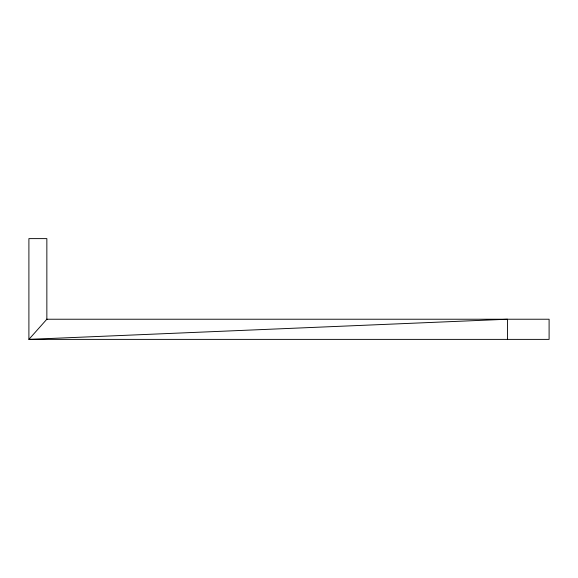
<?xml version="1.0" encoding="UTF-8"?>
<svg xmlns="http://www.w3.org/2000/svg" width="578" height="578" viewBox="0 0 578 578"><rect width="100%" height="100%" fill="white"/><g stroke="black" fill="none" stroke-linecap="round" stroke-linejoin="round"><path stroke-width="0.87" d="M507.498 339.38L507.498 319.229L28.9 339.38L28.9 238.62L46.854 238.62L46.854 319.591M46.854 319.229L28.9 339.38L549.1 339.38L549.1 319.229L46.854 319.229"/></g></svg>
